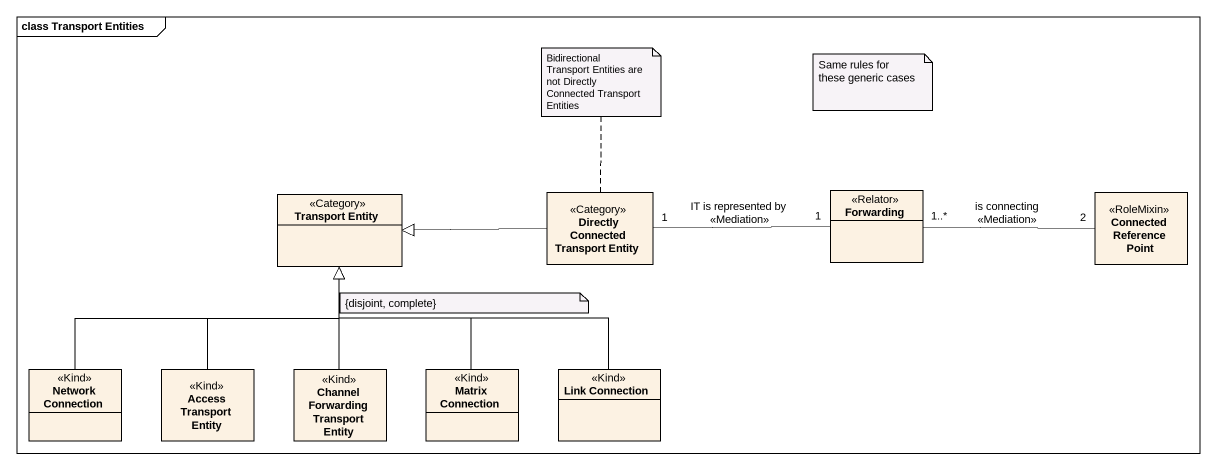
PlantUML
@startuml
mainframe class Transport Entities
hide circle
hide empty members
class "Transport Entity" as Transport_Entity <<Category>>
class "Directly Connected Transport Entity" as Directly_Connected <<Category>>
class Forwarding <<Relator>>
class "Connected Reference Point" as Connected_Reference_Point <<RoleMixin>>
class "Network Connection" as Network_Connection <<Kind>>
class "Access Transport Entity" as Access_Transport_Entity <<Kind>>
class "Channel Forwarding Transport Entity" as Channel_Forwarding <<Kind>>
class "Matrix Connection" as Matrix_Connection <<Kind>>
class "Link Connection" as Link_Connection <<Kind>>
Directly_Connected -left-|> Transport_Entity
Forwarding "1" -left- "1" Directly_Connected : IT is represented by\n<<Mediation>>
Forwarding "1..*" -right- "2" Connected_Reference_Point : is connecting\n<<Mediation>>
Network_Connection -up-|> Transport_Entity
Access_Transport_Entity -up-|> Transport_Entity
Channel_Forwarding -up-|> Transport_Entity
Matrix_Connection -up-|> Transport_Entity
Link_Connection -up-|> Transport_Entity
note top of Directly_Connected : Bidirectional Transport Entities are not Directly Connected Transport Entities
note as N2
  Same rules for these generic cases
end note
note as N3
  {disjoint, complete}
end note
@enduml
